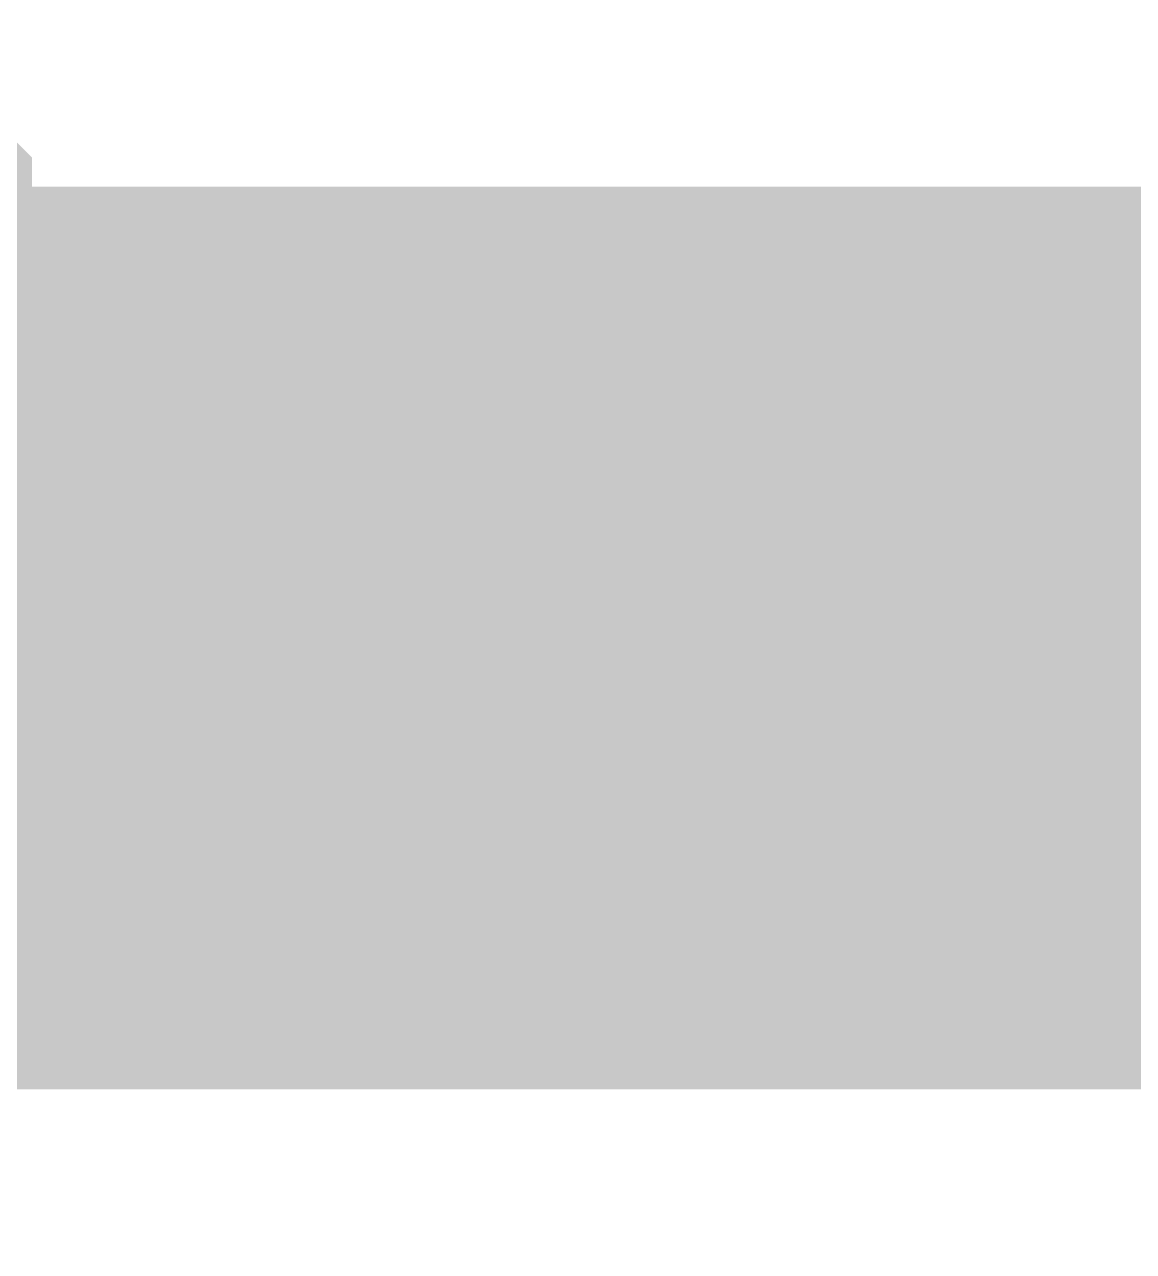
# Model space of a CAD drawing. Header units: inches. Extents: x 0 to 841, y 0 to 594.
# Drawn here: x 698.334 to 699.255, y 174.47 to 175.489 of the extents above; entities that cross this region are included whole.
import ezdxf

# ---------------------------------------------------------------- set-up
doc = ezdxf.new("R2010")
doc.units = ezdxf.units.IN
doc.layers.add('Sheet', color=255, linetype='Continuous')

msp = doc.modelspace()

# ---------------------------------------------------------------- linework, layer by layer
at = {"layer": 'Sheet'}
for points in [[(698.1683, 175.3387, 0.2997, 0.2997, 0), (698.1908, 175.3162, 0.2997, 0.2997, 0), (698.1908, 175.2713, 0.2997, 0.2997, 0), (698.2133, 175.2489, 0.2997, 0.2997, 0), (698.2133, 175.2039, 0.2997, 0.2997, 0), (698.2357, 175.1815, 0.2997, 0.2997, 0), (698.2357, 175.1366, 0.2997, 0.2997, 0), (698.2582, 175.0917, 0.2997, 0.2997, 0), (698.2582, 175.0692, 0.2997, 0.2997, 0), (698.2582, 175.0243, 0.2997, 0.2997, 0), (698.2582, 174.9794, 0.2997, 0.2997, 0)], [(698.1683, 175.3387, 0.2997, 0.2997, 0), (698.1908, 175.3162, 0.2997, 0.2997, 0), (698.1908, 175.2713, 0.2997, 0.2997, 0), (698.2133, 175.2489, 0.2997, 0.2997, 0), (698.2133, 175.2039, 0.2997, 0.2997, 0), (698.2357, 175.1815, 0.2997, 0.2997, 0), (698.2357, 175.1366, 0.2997, 0.2997, 0), (698.2582, 175.0917, 0.2997, 0.2997, 0), (698.2582, 175.0692, 0.2997, 0.2997, 0), (698.2582, 175.0243, 0.2997, 0.2997, 0), (698.2582, 174.9794, 0.2997, 0.2997, 0)], [(698.1683, 175.3387, 0.2997, 0.2997, 0), (698.1908, 175.3162, 0.2997, 0.2997, 0), (698.1908, 175.2713, 0.2997, 0.2997, 0), (698.2133, 175.2489, 0.2997, 0.2997, 0), (698.2133, 175.2039, 0.2997, 0.2997, 0), (698.2357, 175.1815, 0.2997, 0.2997, 0), (698.2357, 175.1366, 0.2997, 0.2997, 0), (698.2582, 175.0917, 0.2997, 0.2997, 0), (698.2582, 175.0692, 0.2997, 0.2997, 0), (698.2582, 175.0243, 0.2997, 0.2997, 0), (698.2582, 174.9794, 0.2997, 0.2997, 0)], [(697.4946, 174.9794, 0.7493, 0.7493, 0), (702.5027, 174.9794, 0.7493, 0.7493, 0), (702.5027, 174.9794, 0.7493, 0.7493, 0)], [(698.2582, 174.9794, 0.2997, 0.2997, 0), (698.2582, 174.9344, 0.2997, 0.2997, 0), (698.2582, 174.912, 0.2997, 0.2997, 0), (698.2582, 174.8671, 0.2997, 0.2997, 0), (698.2357, 174.8221, 0.2997, 0.2997, 0), (698.2357, 174.7997, 0.2997, 0.2997, 0), (698.2133, 174.7548, 0.2997, 0.2997, 0), (698.2133, 174.7323, 0.2997, 0.2997, 0), (698.1908, 174.6874, 0.2997, 0.2997, 0), (698.1908, 174.6649, 0.2997, 0.2997, 0), (698.1683, 174.62, 0.2997, 0.2997, 0)], [(698.2582, 174.9794, 0.2997, 0.2997, 0), (698.2582, 174.9344, 0.2997, 0.2997, 0), (698.2582, 174.912, 0.2997, 0.2997, 0), (698.2582, 174.8671, 0.2997, 0.2997, 0), (698.2357, 174.8221, 0.2997, 0.2997, 0), (698.2357, 174.7997, 0.2997, 0.2997, 0), (698.2133, 174.7548, 0.2997, 0.2997, 0), (698.2133, 174.7323, 0.2997, 0.2997, 0), (698.1908, 174.6874, 0.2997, 0.2997, 0), (698.1908, 174.6649, 0.2997, 0.2997, 0), (698.1683, 174.62, 0.2997, 0.2997, 0)], [(698.2582, 174.9794, 0.2997, 0.2997, 0), (698.2582, 174.9344, 0.2997, 0.2997, 0), (698.2582, 174.912, 0.2997, 0.2997, 0), (698.2582, 174.8671, 0.2997, 0.2997, 0), (698.2357, 174.8221, 0.2997, 0.2997, 0), (698.2357, 174.7997, 0.2997, 0.2997, 0), (698.2133, 174.7548, 0.2997, 0.2997, 0), (698.2133, 174.7323, 0.2997, 0.2997, 0), (698.1908, 174.6874, 0.2997, 0.2997, 0), (698.1908, 174.6649, 0.2997, 0.2997, 0), (698.1683, 174.62, 0.2997, 0.2997, 0)], [(698.2582, 174.9794, 0.2997, 0.2997, 0), (698.2582, 174.9794, 0.2997, 0.2997, 0), (698.2582, 174.9794, 0.2997, 0.2997, 0), (698.2582, 174.9794, 0.2997, 0.2997, 0), (698.2582, 174.9794, 0.2997, 0.2997, 0), (698.2582, 174.9794, 0.2997, 0.2997, 0), (698.2582, 174.9794, 0.2997, 0.2997, 0), (698.2582, 174.9794, 0.2997, 0.2997, 0), (698.2582, 174.9794, 0.2997, 0.2997, 0), (698.2582, 174.9794, 0.2997, 0.2997, 0), (698.2582, 174.9794, 0.2997, 0.2997, 0), (698.2582, 174.9794, 0.2997, 0.2997, 0), (698.2582, 174.9794, 0.2997, 0.2997, 0), (698.2582, 174.9794, 0.2997, 0.2997, 0), (698.2582, 174.9794, 0.2997, 0.2997, 0), (698.2582, 174.9794, 0.2997, 0.2997, 0), (698.2582, 174.9794, 0.2997, 0.2997, 0), (698.2582, 174.9794, 0.2997, 0.2997, 0), (698.2582, 174.9794, 0.2997, 0.2997, 0), (698.2582, 174.9794, 0.2997, 0.2997, 0), (698.2582, 174.9794, 0.2997, 0.2997, 0), (698.2582, 174.9794, 0.2997, 0.2997, 0), (698.2582, 174.9794, 0.2997, 0.2997, 0), (698.2582, 174.9794, 0.2997, 0.2997, 0), (698.2582, 174.9794, 0.2997, 0.2997, 0), (698.2582, 174.9794, 0.2997, 0.2997, 0), (698.2582, 174.9794, 0.2997, 0.2997, 0), (698.2582, 174.9794, 0.2997, 0.2997, 0), (698.2582, 174.9794, 0.2997, 0.2997, 0), (698.2582, 174.9794, 0.2997, 0.2997, 0), (698.2582, 174.9794, 0.2997, 0.2997, 0), (698.2582, 174.9794, 0.2997, 0.2997, 0), (698.2582, 174.9794, 0.2997, 0.2997, 0)], [(698.2582, 174.9794, 0.2997, 0.2997, 0), (698.2582, 174.9794, 0.2997, 0.2997, 0)], [(698.2582, 174.9794, 0.2997, 0.2997, 0), (698.2582, 174.9794, 0.2997, 0.2997, 0), (698.2582, 174.9794, 0.2997, 0.2997, 0), (698.2582, 174.9794, 0.2997, 0.2997, 0), (698.2582, 174.9794, 0.2997, 0.2997, 0), (698.2582, 174.9794, 0.2997, 0.2997, 0), (698.2582, 174.9794, 0.2997, 0.2997, 0), (698.2582, 174.9794, 0.2997, 0.2997, 0), (698.2582, 174.9794, 0.2997, 0.2997, 0), (698.2582, 174.9794, 0.2997, 0.2997, 0), (698.2582, 174.9794, 0.2997, 0.2997, 0), (698.2582, 174.9794, 0.2997, 0.2997, 0), (698.2582, 174.9794, 0.2997, 0.2997, 0), (698.2582, 174.9794, 0.2997, 0.2997, 0), (698.2582, 174.9794, 0.2997, 0.2997, 0), (698.2582, 174.9794, 0.2997, 0.2997, 0), (698.2582, 174.9794, 0.2997, 0.2997, 0), (698.2582, 174.9794, 0.2997, 0.2997, 0), (698.2582, 174.9794, 0.2997, 0.2997, 0), (698.2582, 174.9794, 0.2997, 0.2997, 0), (698.2582, 174.9794, 0.2997, 0.2997, 0), (698.2582, 174.9794, 0.2997, 0.2997, 0), (698.2582, 174.9794, 0.2997, 0.2997, 0), (698.2582, 174.9794, 0.2997, 0.2997, 0), (698.2582, 174.9794, 0.2997, 0.2997, 0), (698.2582, 174.9794, 0.2997, 0.2997, 0), (698.2582, 174.9794, 0.2997, 0.2997, 0), (698.2582, 174.9794, 0.2997, 0.2997, 0), (698.2582, 174.9794, 0.2997, 0.2997, 0), (698.2582, 174.9794, 0.2997, 0.2997, 0), (698.2582, 174.9794, 0.2997, 0.2997, 0), (698.2582, 174.9794, 0.2997, 0.2997, 0), (698.2582, 174.9794, 0.2997, 0.2997, 0)], [(698.2582, 174.9794, 0.2997, 0.2997, 0), (698.2582, 174.9794, 0.2997, 0.2997, 0)], [(698.2582, 174.9794, 0.2997, 0.2997, 0), (698.2582, 174.9794, 0.2997, 0.2997, 0), (698.2582, 174.9794, 0.2997, 0.2997, 0), (698.2582, 174.9794, 0.2997, 0.2997, 0), (698.2582, 174.9794, 0.2997, 0.2997, 0), (698.2582, 174.9794, 0.2997, 0.2997, 0), (698.2582, 174.9794, 0.2997, 0.2997, 0), (698.2582, 174.9794, 0.2997, 0.2997, 0), (698.2582, 174.9794, 0.2997, 0.2997, 0), (698.2582, 174.9794, 0.2997, 0.2997, 0), (698.2582, 174.9794, 0.2997, 0.2997, 0), (698.2582, 174.9794, 0.2997, 0.2997, 0), (698.2582, 174.9794, 0.2997, 0.2997, 0), (698.2582, 174.9794, 0.2997, 0.2997, 0), (698.2582, 174.9794, 0.2997, 0.2997, 0), (698.2582, 174.9794, 0.2997, 0.2997, 0), (698.2582, 174.9794, 0.2997, 0.2997, 0), (698.2582, 174.9794, 0.2997, 0.2997, 0), (698.2582, 174.9794, 0.2997, 0.2997, 0), (698.2582, 174.9794, 0.2997, 0.2997, 0), (698.2582, 174.9794, 0.2997, 0.2997, 0), (698.2582, 174.9794, 0.2997, 0.2997, 0), (698.2582, 174.9794, 0.2997, 0.2997, 0), (698.2582, 174.9794, 0.2997, 0.2997, 0), (698.2582, 174.9794, 0.2997, 0.2997, 0), (698.2582, 174.9794, 0.2997, 0.2997, 0), (698.2582, 174.9794, 0.2997, 0.2997, 0), (698.2582, 174.9794, 0.2997, 0.2997, 0), (698.2582, 174.9794, 0.2997, 0.2997, 0), (698.2582, 174.9794, 0.2997, 0.2997, 0), (698.2582, 174.9794, 0.2997, 0.2997, 0), (698.2582, 174.9794, 0.2997, 0.2997, 0), (698.2582, 174.9794, 0.2997, 0.2997, 0)], [(698.2582, 174.9794, 0.2997, 0.2997, 0), (698.2582, 174.9794, 0.2997, 0.2997, 0)]]:
    msp.add_lwpolyline(points, format="xyseb", dxfattribs=at)

doc.saveas('drawing.dxf')
